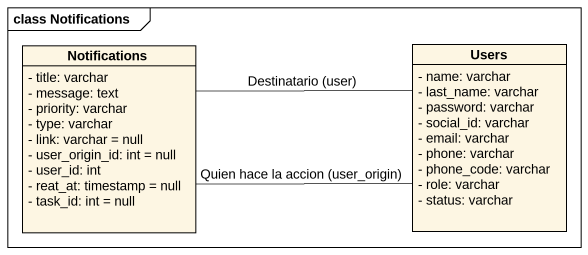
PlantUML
@startuml
mainframe class Notifications
hide circle
hide empty members
skinparam classAttributeIconSize 0
class Notifications {
  - title: varchar
  - message: text
  - priority: varchar
  - type: varchar
  - link: varchar = null
  - user_origin_id: int = null
  - user_id: int
  - reat_at: timestamp = null
  - task_id: int = null
}
class Users {
  - name: varchar
  - last_name: varchar
  - password: varchar
  - social_id: varchar
  - email: varchar
  - phone: varchar
  - phone_code: varchar
  - role: varchar
  - status: varchar
}
Notifications -right- Users : Destinatario (user)
Notifications -right- Users : Quien hace la accion (user_origin)
@enduml
